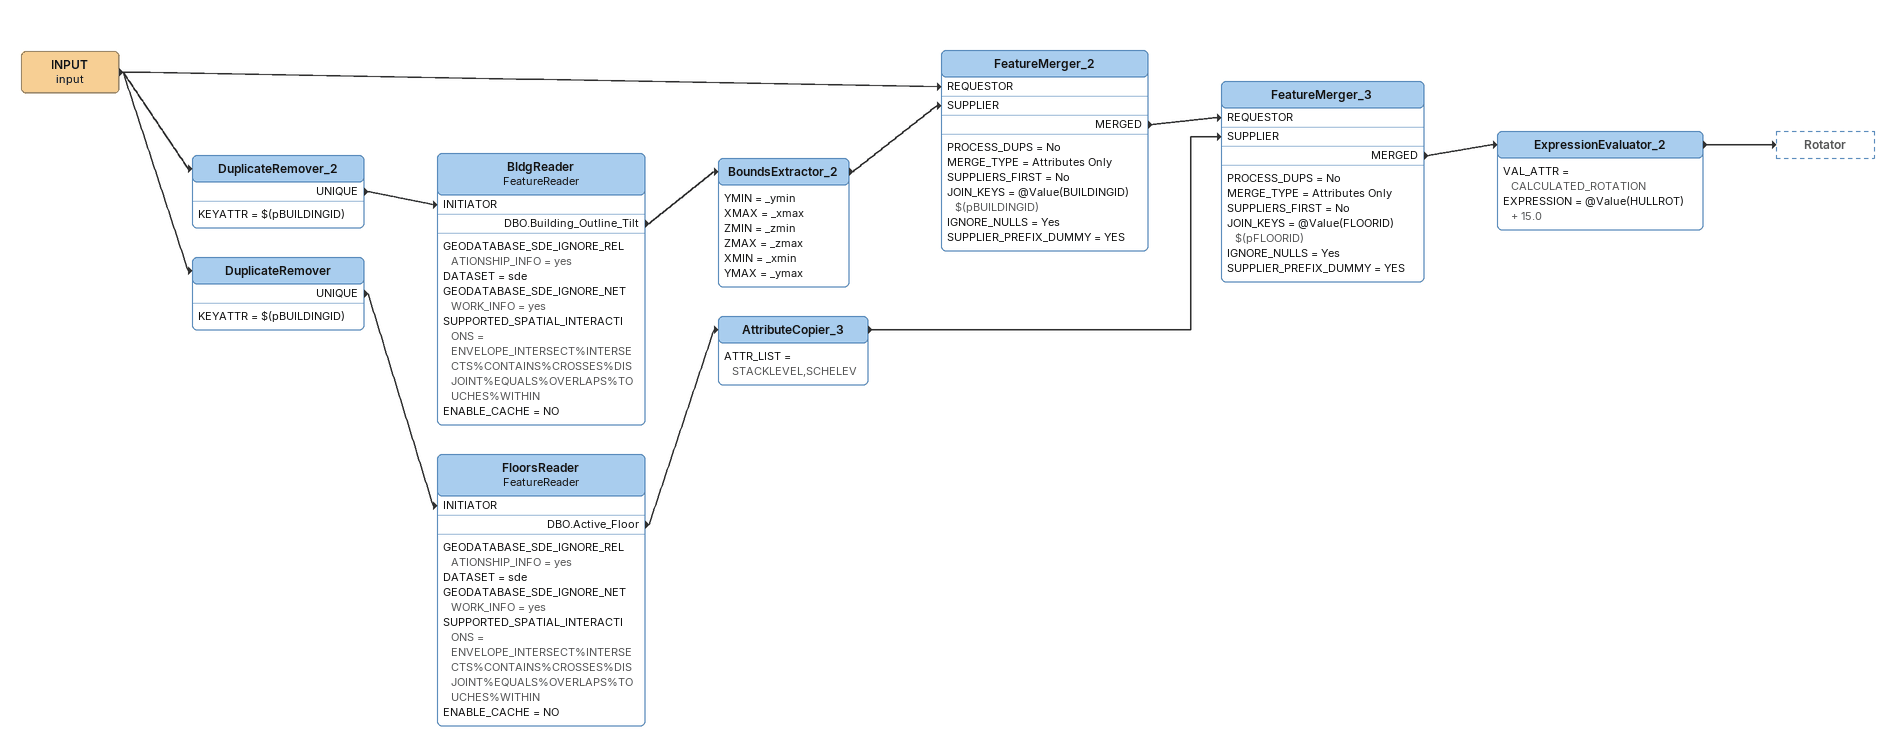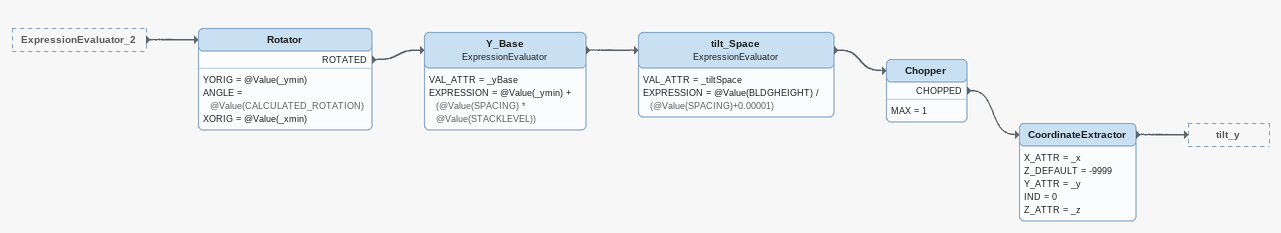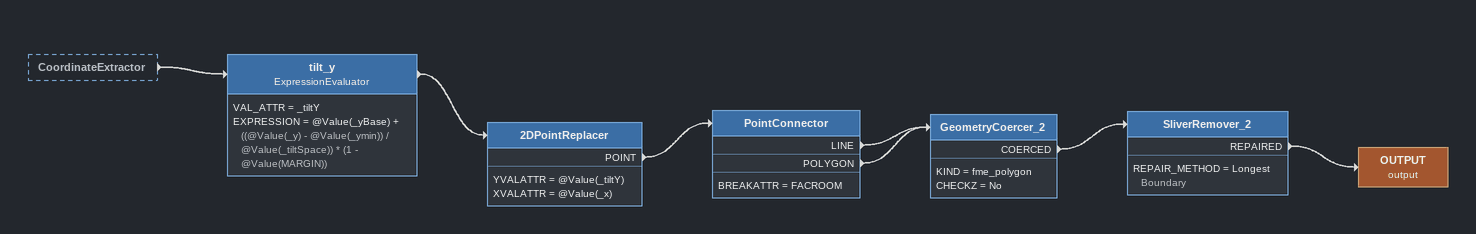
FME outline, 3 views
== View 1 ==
INPUT (input)
    -> DuplicateRemover
    -> FeatureMerger_2 [REQUESTOR]
    -> DuplicateRemover_2
DuplicateRemover_2
    KEYATTR = $(pBUILDINGID)
    UNIQUE -> BldgReader [INITIATOR]
BldgReader: FeatureReader
    GEODATABASE_SDE_IGNORE_RELATIONSHIP_INFO = yes
    DATASET = sde
    GEODATABASE_SDE_IGNORE_NETWORK_INFO = yes
    SUPPORTED_SPATIAL_INTERACTIONS = ENVELOPE_INTERSECT%INTERSECTS%CONTAINS%CROSSES%DISJOINT%EQUALS%OVERLAPS%TOUCHES%WITHIN
    ENABLE_CACHE = NO
    DBO.Building_Outline_Tilt -> BoundsExtractor_2
BoundsExtractor_2
    YMIN = _ymin
    XMAX = _xmax
    ZMIN = _zmin
    ZMAX = _zmax
    XMIN = _xmin
    YMAX = _ymax
    -> FeatureMerger_2 [SUPPLIER]
FeatureMerger_2
    PROCESS_DUPS = No
    MERGE_TYPE = Attributes Only
    SUPPLIERS_FIRST = No
    JOIN_KEYS = @Value(BUILDINGID) $(pBUILDINGID)
    IGNORE_NULLS = Yes
    SUPPLIER_PREFIX_DUMMY = YES
    MERGED -> FeatureMerger_3 [REQUESTOR]
DuplicateRemover
    KEYATTR = $(pBUILDINGID)
    UNIQUE -> FloorsReader [INITIATOR]
FloorsReader: FeatureReader
    GEODATABASE_SDE_IGNORE_RELATIONSHIP_INFO = yes
    DATASET = sde
    GEODATABASE_SDE_IGNORE_NETWORK_INFO = yes
    SUPPORTED_SPATIAL_INTERACTIONS = ENVELOPE_INTERSECT%INTERSECTS%CONTAINS%CROSSES%DISJOINT%EQUALS%OVERLAPS%TOUCHES%WITHIN
    ENABLE_CACHE = NO
    DBO.Active_Floor -> AttributeCopier_3
AttributeCopier_3
    ATTR_LIST = STACKLEVEL,SCHELEV
    -> FeatureMerger_3 [SUPPLIER]
FeatureMerger_3
    PROCESS_DUPS = No
    MERGE_TYPE = Attributes Only
    SUPPLIERS_FIRST = No
    JOIN_KEYS = @Value(FLOORID) $(pFLOORID)
    IGNORE_NULLS = Yes
    SUPPLIER_PREFIX_DUMMY = YES
    MERGED -> ExpressionEvaluator_2
ExpressionEvaluator_2
    VAL_ATTR = CALCULATED_ROTATION
    EXPRESSION = @Value(HULLROT) + 15.0
    -> Rotator

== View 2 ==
ExpressionEvaluator_2 [outside]
    -> Rotator
Rotator
    YORIG = @Value(_ymin)
    ANGLE = @Value(CALCULATED_ROTATION)
    XORIG = @Value(_xmin)
    ROTATED -> Y_Base
Y_Base: ExpressionEvaluator
    VAL_ATTR = _yBase
    EXPRESSION = @Value(_ymin) + (@Value(SPACING) * @Value(STACKLEVEL))
    -> tilt_Space
tilt_Space: ExpressionEvaluator
    VAL_ATTR = _tiltSpace
    EXPRESSION = @Value(BLDGHEIGHT) / (@Value(SPACING)+0.00001)
    -> Chopper
Chopper
    MAX = 1
    CHOPPED -> CoordinateExtractor
CoordinateExtractor
    X_ATTR = _x
    Z_DEFAULT = -9999
    Y_ATTR = _y
    IND = 0
    Z_ATTR = _z
    -> tilt_y

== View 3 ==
CoordinateExtractor [outside]
    -> tilt_y
tilt_y: ExpressionEvaluator
    VAL_ATTR = _tiltY
    EXPRESSION = @Value(_yBase) + ((@Value(_y) - @Value(_ymin)) / @Value(_tiltSpace)) * (1 - @Value(MARGIN))
    -> 2DPointReplacer
2DPointReplacer
    YVALATTR = @Value(_tiltY)
    XVALATTR = @Value(_x)
    POINT -> PointConnector
PointConnector
    BREAKATTR = FACROOM
    LINE -> GeometryCoercer_2
    POLYGON -> GeometryCoercer_2
GeometryCoercer_2
    KIND = fme_polygon
    CHECKZ = No
    COERCED -> SliverRemover_2
SliverRemover_2
    REPAIR_METHOD = Longest Boundary
    REPAIRED -> OUTPUT (output)
OUTPUT (output)
